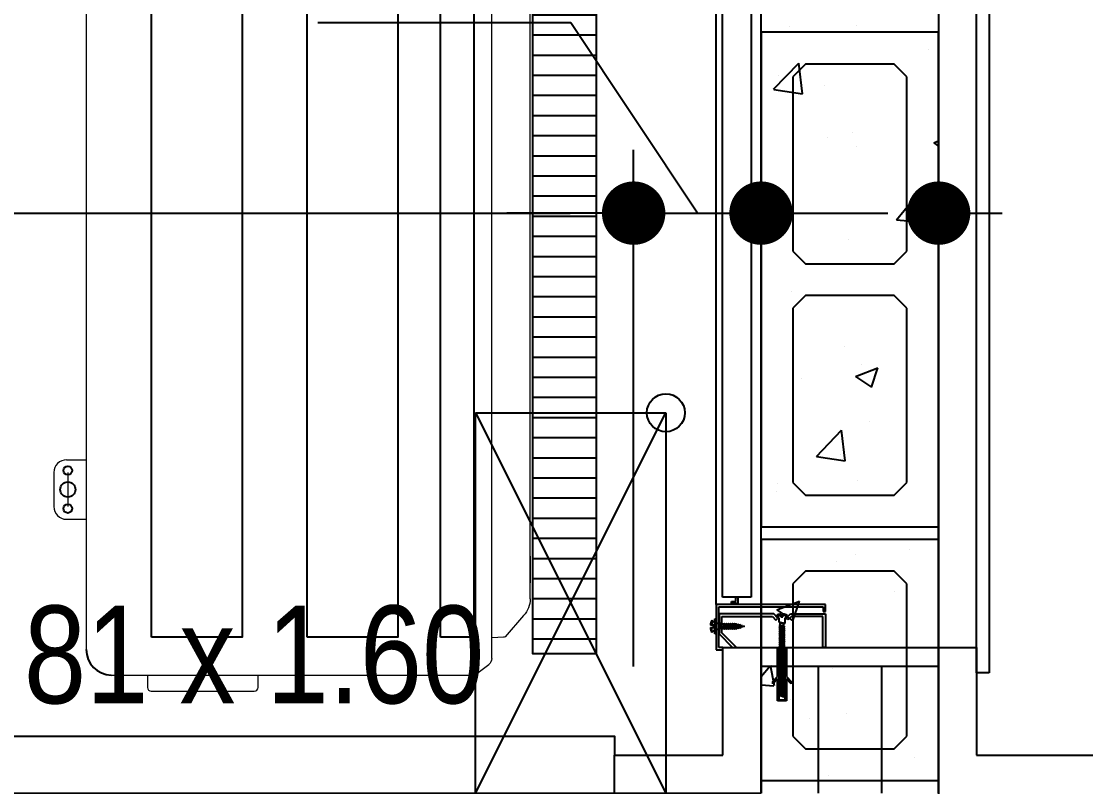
# Model space of a CAD drawing. Header units: millimetres. Extents: x -16.5 to 79.8, y -29.3 to 65.7.
# Drawn here: x 12.847 to 13.686, y -4.125 to -3.521 of the extents above; entities that cross this region are included whole.
import ezdxf

# ---------------------------------------------------------------- set-up
doc = ezdxf.new("R2010")
doc.units = ezdxf.units.MM
doc.header["$LTSCALE"] = 20
for name, pattern in [('ESTILO_TQS_0005', [0.4, 0.3, -0.1]), ('HIDDEN', [0.375, 0.25, -0.125]), ('HIDDEN2', [0.1875, 0.125, -0.0625])]:
    doc.linetypes.add(name, pattern=pattern)
for name, color, linetype in [('Arco-Condensadora', 3, 'Continuous'), ('ARQ-STA - COTAS_ALVENARIA', 1, 'Continuous'), ('ARQ-STA - GRADIL_TORRE', 2, 'Continuous'), ('ARQ-STA - INDICAÇÃO_FUROS', 4, 'HIDDEN2'), ('ARQ-STA - JANELAS', 4, 'Continuous'), ('ARQ-STA - JANELAS_NOMENCLATURA', 4, 'Continuous'), ('ARQ-STA - MOBILIÁRIO_GERAL', 251, 'Continuous'), ('ARQ-STA - REVESTIMENTOS', 4, 'Continuous'), ('ARQ-STA - SHAFTS_E_ENCHIMENTOS_NOMENCLATURA', 1, 'Continuous'), ('ESTRUTURA - ARQ-STA - ALVENARIA_ESTRUTURAL', 5, 'Continuous'), ('ESTRUTURA - ARQ-STA - BLOCOS_ESTRUTURAIS', 250, 'Continuous'), ('ESTRUTURA - ARQ-STA - VIGAS', 4, 'HIDDEN'), ('HIDRÁULICA - ARQ-STA - HIDRÁULICA', 150, 'Continuous')]:
    doc.layers.add(name, color=color, linetype=linetype)
doc.styles.add('PADRÃO', font='ARIALN.TTF')

# ---------------------------------------------------------------- blocks, each defined once
blk = doc.blocks.new('COND 31.000')
at = {"layer": 'Arco-Condensadora', "color": 8, "linetype": 'Continuous', "lineweight": 5}
for p, q in [((0.72101, 0.23966), (0.15266, 0.23966)), ((0.6947, 0.23966), (0.69513, 0.23966)), ((0.02155, 0.2322), (0.04848, 0.2322)), ((0.1395, 0.2344), (0.11977, 0.21861)), ((0.73417, 0.2344), (0.75083, 0.21993)), ((0.11977, 0.21861), (-0.04864, 0.21861)), ((0.01155, 0.2222), (0.01155, 0.21861)), ((0.02155, 0.2212), (0.04848, 0.2212)), ((0.05848, 0.2222), (0.05848, 0.21861)), ((0.75127, 0.21861), (0.75171, 0.20984)), ((-0.05214, 0.2173), (-0.05653, 0.21116)), ((-0.07977, 0.20721), (-0.08891, 0.19625)), ((0.76793, 0.2094), (-0.07495, 0.2094)), ((0.77977, 0.19756), (0.77276, 0.20721)), ((0.78109, -0.09056), (0.78109, 0.19361)), ((-0.09023, 0.19274), (-0.09023, -0.1003)), ((-0.09023, 0.14533), (-0.1416, 0.14356)), ((0.79077, 0.02521), (0.78109, 0.02521)), ((0.79377, -0.05906), (0.79377, 0.02221)), ((-0.17099, -0.05155), (-0.17099, -0.08486)), ((-0.14159, -0.06596), (-0.09023, -0.06776)), ((0.78109, -0.06206), (0.79077, -0.06206)), ((-0.17055, -0.0853), (-0.16178, -0.08574)), ((-0.16178, -0.08574), (-0.09023, -0.08793)), ((-0.08023, -0.1103), (0.76092, -0.1103)), ((-0.06091, -0.11512), (-0.06574, -0.1103)), ((-0.06091, -0.11512), (0.01155, -0.11512)), ((0.01155, -0.1258), (0.01155, -0.1103)), ((0.05848, -0.1258), (0.05848, -0.1103)), ((0.61131, -0.1258), (0.61131, -0.1103)), ((0.65824, -0.1258), (0.65824, -0.1103)), ((0.02155, -0.1248), (0.04848, -0.1248)), ((0.62131, -0.1248), (0.64824, -0.1248)), ((0.02155, -0.1358), (0.04848, -0.1358)), ((0.62131, -0.1358), (0.64824, -0.1358))]:
    blk.add_line(p, q, dxfattribs=at)
at = {"layer": 'Arco-Condensadora', "color": 8}
blk.add_line((-0.18023, -0.02598), (-0.18023, 0.10358), dxfattribs=at)
at = {"layer": 'Arco-Condensadora', "color": 8, "linetype": 'Continuous', "lineweight": 5}
for points in [[(0.68724, 0.23966), (0.68856, 0.23966), (0.69075, 0.23966)], [(0.69075, 0.23966), (0.69206, 0.23966)], [(0.69206, 0.23966), (0.69294, 0.23966)], [(0.69294, 0.23966), (0.69426, 0.23966)], [(0.69426, 0.23966), (0.69513, 0.23966)], [(0.69513, 0.23966), (0.69908, 0.23966)], [(0.69908, 0.23966), (0.70084, 0.23966)], [(0.70084, 0.23966), (0.70259, 0.23966)], [(0.70259, 0.23966), (0.70478, 0.23966)], [(0.70478, 0.23966), (0.70654, 0.23966)], [(0.70654, 0.23966), (0.70829, 0.23966)]]:
    blk.add_lwpolyline(points, dxfattribs=at)
at = {"layer": 'Arco-Condensadora', "color": 8}
for points in [[(0.75109, 0.16898), (-0.01311, 0.16898), (-0.01311, 0.19538), (0.75109, 0.19538)], [(0.75109, 0.06382), (-0.01311, 0.06382), (-0.01311, 0.13542), (0.75109, 0.13542)], [(0.75109, -0.05883), (-0.01311, -0.05883), (-0.01311, 0.01276), (0.75109, 0.01276)]]:
    blk.add_lwpolyline(points, close=True, dxfattribs=at)
for centre, radius in [((0.02002, 0.2212), 0.0035), ((0.05002, 0.2212), 0.0035), ((0.02002, -0.1248), 0.0035), ((0.03502, -0.1248), 0.006), ((0.05002, -0.1248), 0.0035), ((0.61977, -0.1248), 0.0035), ((0.63477, -0.1248), 0.006), ((0.64977, -0.1248), 0.0035)]:
    blk.add_circle(centre, radius, dxfattribs=at)
at = {"layer": 'Arco-Condensadora', "color": 8, "linetype": 'Continuous', "lineweight": 5}
for centre, radius, start, end in [((0.02155, 0.2222), 0.01, 90, 180), ((0.04848, 0.2222), 0.01, 0, 90), ((0.79077, 0.02221), 0.003, 0, 90), ((0.79077, -0.05906), 0.003, 270, 0), ((-0.08023, -0.1003), 0.01, 180, 270), ((0.02155, -0.1258), 0.01, 180, 270), ((0.04848, -0.1258), 0.01, 270, 0), ((0.62131, -0.1258), 0.01, 180, 270), ((0.64824, -0.1258), 0.01, 270, 0)]:
    blk.add_arc(centre, radius, start, end, dxfattribs=at)
at = {"layer": 'Arco-Condensadora', "color": 8}
for centre, radius, start, end in [((0.03502, 0.2212), 0.006, 334.40406, 205.59594), ((-0.14023, 0.10358), 0.04, 91.97493, 180), ((-0.14023, -0.02598), 0.04, 180, 268.04193), ((0.76106, -0.09027), 0.02003, 269.58263, 359.15817)]:
    blk.add_arc(centre, radius, start, end, dxfattribs=at)
at = {"layer": 'Arco-Condensadora', "color": 8, "linetype": 'Continuous', "lineweight": 5}
for points in [[(0.1395, 0.2344), (0.14301, 0.23791), (0.14783, 0.23966), (0.15266, 0.23966)], [(0.72101, 0.23966), (0.72583, 0.23966), (0.73022, 0.23791), (0.73417, 0.2344)], [(-0.05214, 0.2173), (-0.05127, 0.21817), (-0.04995, 0.21861), (-0.04864, 0.21861)], [(0.75083, 0.21993), (0.75127, 0.21949), (0.75127, 0.21905), (0.75127, 0.21861)], [(-0.05653, 0.21116), (-0.05741, 0.20984), (-0.05872, 0.2094), (-0.06004, 0.2094)], [(0.75171, 0.20984), (0.75171, 0.20984), (0.75127, 0.2094), (0.75127, 0.2094)], [(-0.07977, 0.20721), (-0.07846, 0.20853), (-0.0767, 0.2094), (-0.07495, 0.2094)], [(-0.07977, 0.20721), (-0.07977, 0.20721), (-0.07933, 0.20765), (-0.07933, 0.20765)], [(0.76793, 0.2094), (0.76969, 0.2094), (0.77144, 0.20853), (0.77276, 0.20721)], [(-0.09023, 0.19274), (-0.09023, 0.19405), (-0.08979, 0.19537), (-0.08891, 0.19625)], [(0.77977, 0.19756), (0.78065, 0.19625), (0.78109, 0.19493), (0.78109, 0.19361)], [(-0.17055, -0.0853), (-0.17055, -0.0853), (-0.17099, -0.08486), (-0.17099, -0.08486)]]:
    blk.add_open_spline(points, degree=3, dxfattribs=at)
blk = doc.blocks.new('MS - L1A - PRE - TOB - TIPO_1_AO_16 - MOBILIÁRIO - LAYOUT_GERAL')
at = {"layer": 'ARQ-STA - MOBILIÁRIO_GERAL', "linetype": 'HIDDEN', "ltscale": 0.2, "rotation": 270}
blk.add_blockref('COND 31.000', (3333.18497, 1267.95549), dxfattribs=at)
blk = doc.blocks.new('HIDRÁULICA - VARANDAS_ATOS_MAIORES - RALO LINEAR')
at = {"layer": 'HIDRÁULICA - ARQ-STA - HIDRÁULICA'}
h = blk.add_hatch(dxfattribs=at)
h.set_pattern_fill('ANSI31', color=256, scale=0.005, angle=135)
h.set_pattern_definition([(180, (-23.525852, -2.405217), (0, -0.015875), [])])
h.paths.add_polyline_path([(-23.52585, 0.59478), (-23.47585, 0.59478), (-23.47585, -2.40522), (-23.52585, -2.40522)])
blk.add_lwpolyline([(-23.52585, 0.59478), (-23.47585, 0.59478), (-23.47585, -2.40522), (-23.52585, -2.40522)], close=True, dxfattribs=at)
blk = doc.blocks.new('_Dot')
at = {"color": 0, "linetype": 'ByBlock', "lineweight": -2}
blk.add_line((-0.5, 0), (-1, 0), dxfattribs=at)
at = {"color": 0, "linetype": 'ByBlock', "const_width": 0.5}
blk.add_lwpolyline([(-0.25, 0, 1), (0.25, 0, 1)], format="xyb", close=True, dxfattribs=at)

msp = doc.modelspace()

# ---------------------------------------------------------------- linework, layer by layer
at = {"layer": 'ARQ-STA - COTAS_ALVENARIA', "color": 250}
for p, q in [((13.27998, -3.52256), (13.08057, -3.52256)), ((13.37971, -3.67255), (13.27998, -3.52256)), ((13.32948, -4.03001), (13.32948, -3.62255)), ((13.32948, -4.03001), (13.32948, -3.62255)), ((13.42993, -4.03), (13.42993, -3.62255)), ((13.56988, -4.03), (13.56988, -3.62255)), ((12.61943, -3.67255), (13.27948, -3.67255)), ((13.27948, -3.67255), (13.22948, -3.67255)), ((13.32948, -3.67255), (13.42993, -3.67255)), ((13.32948, -3.67255), (13.42993, -3.67255)), ((13.47993, -3.67255), (13.52993, -3.67255))]:
    msp.add_line(p, q, dxfattribs=at)
at = {"layer": 'ARQ-STA - GRADIL_TORRE'}
for p, q in [((13.47495, -4.03004), (13.47495, -4.13)), ((13.52495, -4.03004), (13.52495, -4.13))]:
    msp.add_line(p, q, dxfattribs=at)
at = {"layer": 'ARQ-STA - INDICAÇÃO_FUROS', "color": 4}
for p, q in [((13.20493, -4.13), (13.35493, -3.83)), ((13.20493, -3.83), (13.35498, -4.13)), ((13.20493, -3.83), (13.35493, -3.83)), ((13.20493, -4.13), (13.20493, -3.83)), ((13.35493, -3.83), (13.35493, -4.13))]:
    msp.add_line(p, q, dxfattribs=at)
at = {"layer": 'ARQ-STA - JANELAS'}
for p, q in [((13.59985, -4.03504), (13.59985, -3.41504)), ((13.60985, -3.41504), (13.60985, -4.03504)), ((13.39955, -3.97531), (13.39955, -3.47403)), ((13.42223, -3.47403), (13.42223, -3.97531)), ((13.42223, -3.97531), (13.39955, -3.97531)), ((13.41004, -3.9787), (13.41004, -3.97531)), ((13.41004, -3.97531), (13.41174, -3.97531)), ((13.41174, -3.97531), (13.41174, -3.9804)), ((13.48066, -3.98114), (13.39452, -3.98114)), ((13.39452, -3.98114), (13.39452, -4.01704)), ((13.39651, -4.01504), (13.39651, -3.98313)), ((13.39651, -3.98313), (13.47896, -3.98313)), ((13.40665, -3.9804), (13.40665, -3.9787)), ((13.40665, -3.9787), (13.41004, -3.9787)), ((13.41174, -3.9804), (13.40665, -3.9804)), ((13.47896, -3.98313), (13.47896, -3.98669)), ((13.48066, -3.98669), (13.48066, -3.98114)), ((13.43988, -3.98847), (13.39691, -3.98847)), ((13.39691, -3.98847), (13.39691, -4.00441)), ((13.39903, -4.00353), (13.39903, -3.9906)), ((13.39903, -3.9906), (13.43896, -3.9906)), ((13.43896, -3.9906), (13.4416, -3.99342)), ((13.44315, -3.99197), (13.43988, -3.98847)), ((13.4416, -3.99342), (13.44315, -3.99197)), ((13.44966, -3.99183), (13.45301, -3.98847)), ((13.45116, -3.99333), (13.44966, -3.99183)), ((13.45389, -3.9906), (13.45116, -3.99333)), ((13.45301, -3.98847), (13.48066, -3.98847)), ((13.47853, -3.9906), (13.45389, -3.9906)), ((13.47853, -4.01504), (13.47853, -3.9906)), ((13.47896, -3.98669), (13.48066, -3.98669)), ((13.48066, -3.98847), (13.48066, -4.01504)), ((13.48066, -3.98847), (13.48066, -3.98847)), ((13.39691, -4.00441), (13.40753, -4.01504)), ((13.39691, -4.00441), (13.39691, -4.00441)), ((13.41054, -4.01504), (13.39903, -4.00353)), ((13.39452, -4.01704), (13.39983, -4.01704)), ((13.39983, -4.01504), (13.39651, -4.01504)), ((13.39983, -4.01704), (13.39983, -4.01504)), ((13.40753, -4.01504), (13.41054, -4.01504)), ((13.44287, -4.03785), (13.44287, -4.01504)), ((13.44287, -4.01504), (13.44382, -4.01504)), ((13.44382, -4.01504), (13.44382, -4.05627)), ((13.44898, -4.05627), (13.44898, -4.01504)), ((13.44898, -4.01504), (13.44994, -4.01504)), ((13.44994, -4.01504), (13.44994, -4.03785)), ((13.48066, -4.01504), (13.47853, -4.01504)), ((13.60985, -4.03504), (13.59985, -4.03504)), ((13.43915, -4.04182), (13.44287, -4.03785)), ((13.44287, -4.03973), (13.43915, -4.0437)), ((13.43915, -4.0437), (13.43915, -4.04182)), ((13.44287, -4.05723), (13.44287, -4.03973)), ((13.44994, -4.03785), (13.45366, -4.04182)), ((13.45366, -4.0437), (13.44994, -4.03973)), ((13.44994, -4.03973), (13.44994, -4.05723)), ((13.45366, -4.04182), (13.45366, -4.0437)), ((13.44994, -4.05723), (13.44287, -4.05723)), ((13.44382, -4.05627), (13.44898, -4.05627))]:
    msp.add_line(p, q, dxfattribs=at)
at = {"layer": 'ARQ-STA - JANELAS', "color": 250}
for p, q in [((13.39452, -3.98114), (13.39452, -3.46894)), ((13.39111, -3.99357), (13.39111, -3.99757)), ((13.39111, -3.99357), (13.3934, -3.99587)), ((13.39345, -4.00442), (13.39345, -3.99236)), ((13.39345, -3.99236), (13.39452, -3.99236)), ((13.39452, -3.99236), (13.39452, -4.00442)), ((13.44204, -3.98977), (13.44564, -3.98977)), ((13.44411, -3.99183), (13.44204, -3.98977)), ((13.44411, -3.99497), (13.44411, -3.99183)), ((13.44564, -3.98873), (13.44564, -3.99089)), ((13.44564, -3.98949), (13.44717, -3.98949)), ((13.44564, -3.99089), (13.44717, -3.99089)), ((13.44717, -3.99089), (13.44717, -3.98873)), ((13.45076, -3.98977), (13.44717, -3.98977)), ((13.45076, -3.98977), (13.4487, -3.99183)), ((13.4487, -3.99183), (13.4487, -3.9962)), ((13.39235, -3.99757), (13.38996, -3.99757)), ((13.38996, -3.99927), (13.39235, -3.99927)), ((13.39111, -4.00326), (13.39111, -3.99927)), ((13.3934, -4.00097), (13.39111, -4.00326)), ((13.39235, -3.99927), (13.39235, -3.99757)), ((13.3934, -3.99587), (13.3934, -4.00097)), ((13.3934, -3.99587), (13.39345, -3.99587)), ((13.39345, -4.00097), (13.3934, -4.00097)), ((13.39452, -3.99587), (13.39825, -3.99587)), ((13.39689, -4.00097), (13.39452, -4.00097)), ((13.39825, -3.99587), (13.39689, -4.00097)), ((13.39712, -4.00012), (13.39892, -3.99672)), ((13.40007, -4.00012), (13.39712, -4.00012)), ((13.39892, -3.99672), (13.39825, -3.99587)), ((13.40099, -3.99672), (13.39892, -3.99672)), ((13.40007, -4.00012), (13.40099, -3.99672)), ((13.4003, -4.00097), (13.40007, -4.00012)), ((13.4003, -4.00097), (13.40165, -3.99587)), ((13.40097, -4.00012), (13.4003, -4.00097)), ((13.40188, -3.99672), (13.40097, -4.00012)), ((13.40168, -4.00012), (13.40097, -4.00012)), ((13.40099, -3.99672), (13.40165, -3.99587)), ((13.40165, -3.99587), (13.40188, -3.99672)), ((13.40168, -4.00012), (13.40259, -3.99672)), ((13.40191, -4.00097), (13.40168, -4.00012)), ((13.40259, -3.99672), (13.40188, -3.99672)), ((13.40191, -4.00097), (13.40326, -3.99587)), ((13.40258, -4.00012), (13.40191, -4.00097)), ((13.40349, -3.99672), (13.40258, -4.00012)), ((13.40329, -4.00012), (13.40258, -4.00012)), ((13.40259, -3.99672), (13.40326, -3.99587)), ((13.40326, -3.99587), (13.40349, -3.99672)), ((13.40329, -4.00012), (13.4042, -3.99672)), ((13.40352, -4.00097), (13.40329, -4.00012)), ((13.4042, -3.99672), (13.40349, -3.99672)), ((13.40352, -4.00097), (13.40487, -3.99587)), ((13.40419, -4.00012), (13.40352, -4.00097)), ((13.4051, -3.99672), (13.40419, -4.00012)), ((13.4049, -4.00012), (13.40419, -4.00012)), ((13.4042, -3.99672), (13.40487, -3.99587)), ((13.40487, -3.99587), (13.4051, -3.99672)), ((13.4049, -4.00012), (13.40581, -3.99672)), ((13.40513, -4.00097), (13.4049, -4.00012)), ((13.40581, -3.99672), (13.4051, -3.99672)), ((13.40513, -4.00097), (13.40648, -3.99587)), ((13.40579, -4.00012), (13.40513, -4.00097)), ((13.4067, -3.99672), (13.40579, -4.00012)), ((13.40651, -4.00012), (13.40579, -4.00012)), ((13.40581, -3.99672), (13.40648, -3.99587)), ((13.40648, -3.99587), (13.4067, -3.99672)), ((13.40651, -4.00012), (13.40742, -3.99672)), ((13.40673, -4.00097), (13.40651, -4.00012)), ((13.40742, -3.99672), (13.4067, -3.99672)), ((13.40673, -4.00097), (13.40808, -3.99587)), ((13.4074, -4.00012), (13.40673, -4.00097)), ((13.40831, -3.99672), (13.4074, -4.00012)), ((13.40811, -4.00012), (13.4074, -4.00012)), ((13.40742, -3.99672), (13.40808, -3.99587)), ((13.40808, -3.99587), (13.40831, -3.99672)), ((13.40811, -4.00012), (13.40902, -3.99672)), ((13.40834, -4.00097), (13.40811, -4.00012)), ((13.40902, -3.99672), (13.40831, -3.99672)), ((13.40834, -4.00097), (13.40969, -3.99587)), ((13.40901, -4.00012), (13.40834, -4.00097)), ((13.40988, -3.9969), (13.40901, -4.00012)), ((13.40902, -3.99672), (13.40969, -3.99587)), ((13.40902, -4.00012), (13.40976, -3.99996)), ((13.40969, -3.99587), (13.40988, -3.9969)), ((13.40976, -3.99996), (13.41054, -3.99704)), ((13.40999, -4.00081), (13.40976, -3.99996)), ((13.40988, -3.9969), (13.41054, -3.99704)), ((13.40999, -4.00081), (13.41121, -3.99619)), ((13.41071, -3.99975), (13.40999, -4.00081)), ((13.41054, -3.99704), (13.41121, -3.99619)), ((13.4114, -3.99722), (13.41071, -3.99975)), ((13.41071, -3.99975), (13.41147, -3.99959)), ((13.41121, -3.99619), (13.4114, -3.99722)), ((13.4114, -3.99722), (13.41206, -3.99737)), ((13.41147, -3.99959), (13.41206, -3.99737)), ((13.4117, -4.00044), (13.41147, -3.99959)), ((13.4117, -4.00044), (13.41273, -3.99652)), ((13.41242, -3.99939), (13.4117, -4.00044)), ((13.41206, -3.99737), (13.41273, -3.99652)), ((13.41292, -3.99755), (13.41242, -3.99939)), ((13.41242, -3.99939), (13.41317, -3.99923)), ((13.41273, -3.99652), (13.41292, -3.99755)), ((13.41292, -3.99755), (13.41358, -3.99769)), ((13.41317, -3.99923), (13.41358, -3.99769)), ((13.4134, -4.00008), (13.41317, -3.99923)), ((13.4134, -4.00008), (13.41425, -3.99684)), ((13.41413, -3.99902), (13.4134, -4.00008)), ((13.41358, -3.99769), (13.41425, -3.99684)), ((13.41444, -3.99788), (13.41413, -3.99902)), ((13.41657, -3.9985), (13.41413, -3.99902)), ((13.41425, -3.99684), (13.41444, -3.99788)), ((13.41444, -3.99788), (13.41657, -3.99833)), ((13.4487, -3.9962), (13.44411, -3.99497)), ((13.44411, -3.99771), (13.44487, -3.9975)), ((13.44411, -3.99771), (13.4487, -3.99892)), ((13.44487, -3.99831), (13.44411, -3.99771)), ((13.44411, -3.99916), (13.44487, -3.99895)), ((13.44411, -3.99916), (13.4487, -4.00037)), ((13.44487, -3.99976), (13.44411, -3.99916)), ((13.44411, -4.0006), (13.44487, -4.0004)), ((13.44411, -4.0006), (13.4487, -4.00182)), ((13.44487, -4.0012), (13.44411, -4.0006)), ((13.44411, -4.00205), (13.44487, -4.00184)), ((13.44411, -4.00205), (13.4487, -4.00327)), ((13.44487, -4.00265), (13.44411, -4.00205)), ((13.44487, -3.9975), (13.44487, -3.99517)), ((13.44487, -3.99517), (13.44793, -3.9968)), ((13.44487, -3.9975), (13.44793, -3.99832)), ((13.44487, -3.99895), (13.44487, -3.99831)), ((13.44793, -3.99913), (13.44487, -3.99831)), ((13.44487, -3.99895), (13.44793, -3.99977)), ((13.44487, -4.0004), (13.44487, -3.99976)), ((13.44793, -4.00058), (13.44487, -3.99976)), ((13.44487, -4.0004), (13.44793, -4.00122)), ((13.44487, -4.00184), (13.44487, -4.0012)), ((13.44793, -4.00202), (13.44487, -4.0012)), ((13.44487, -4.00184), (13.44793, -4.00266)), ((13.44793, -3.9968), (13.4487, -3.9962)), ((13.44793, -3.99832), (13.44793, -3.9968)), ((13.44793, -3.99832), (13.4487, -3.99892)), ((13.4487, -3.99892), (13.44793, -3.99913)), ((13.44793, -3.99977), (13.44793, -3.99913)), ((13.44793, -3.99977), (13.4487, -4.00037)), ((13.4487, -4.00037), (13.44793, -4.00058)), ((13.44793, -4.00122), (13.44793, -4.00058)), ((13.44793, -4.00122), (13.4487, -4.00182)), ((13.4487, -4.00182), (13.44793, -4.00202)), ((13.44793, -4.00266), (13.44793, -4.00202)), ((13.39452, -4.00442), (13.39345, -4.00442)), ((13.44411, -4.0035), (13.44487, -4.00329)), ((13.44411, -4.0035), (13.4487, -4.00471)), ((13.44487, -4.0041), (13.44411, -4.0035)), ((13.44411, -4.00494), (13.44487, -4.00474)), ((13.44411, -4.00494), (13.4487, -4.00616)), ((13.44487, -4.00554), (13.44411, -4.00494)), ((13.44411, -4.00639), (13.44487, -4.00619)), ((13.44411, -4.00639), (13.4487, -4.00761)), ((13.44487, -4.00699), (13.44411, -4.00639)), ((13.44411, -4.00784), (13.44487, -4.00763)), ((13.44411, -4.00784), (13.4487, -4.00905)), ((13.44487, -4.00844), (13.44411, -4.00784)), ((13.44411, -4.00928), (13.44487, -4.00908)), ((13.44411, -4.00928), (13.4487, -4.0105)), ((13.44487, -4.00989), (13.44411, -4.00928)), ((13.44411, -4.01073), (13.44487, -4.01053)), ((13.44411, -4.01073), (13.4487, -4.01195)), ((13.44487, -4.01133), (13.44411, -4.01073)), ((13.44487, -4.00329), (13.44487, -4.00265)), ((13.44793, -4.00347), (13.44487, -4.00265)), ((13.44487, -4.00329), (13.44793, -4.00411)), ((13.44487, -4.00474), (13.44487, -4.0041)), ((13.44793, -4.00492), (13.44487, -4.0041)), ((13.44487, -4.00474), (13.44793, -4.00556)), ((13.44487, -4.00619), (13.44487, -4.00554)), ((13.44793, -4.00636), (13.44487, -4.00554)), ((13.44487, -4.00619), (13.44793, -4.00701)), ((13.44487, -4.00763), (13.44487, -4.00699)), ((13.44793, -4.00781), (13.44487, -4.00699)), ((13.44487, -4.00763), (13.44793, -4.00845)), ((13.44487, -4.00908), (13.44487, -4.00844)), ((13.44793, -4.00926), (13.44487, -4.00844)), ((13.44487, -4.00908), (13.44793, -4.0099)), ((13.44487, -4.01053), (13.44487, -4.00989)), ((13.44793, -4.01071), (13.44487, -4.00989)), ((13.44487, -4.01053), (13.44793, -4.01135)), ((13.44793, -4.00266), (13.4487, -4.00327)), ((13.4487, -4.00327), (13.44793, -4.00347)), ((13.44793, -4.00411), (13.44793, -4.00347)), ((13.44793, -4.00411), (13.4487, -4.00471)), ((13.4487, -4.00471), (13.44793, -4.00492)), ((13.44793, -4.00556), (13.44793, -4.00492)), ((13.44793, -4.00556), (13.4487, -4.00616)), ((13.4487, -4.00616), (13.44793, -4.00636)), ((13.44793, -4.00701), (13.44793, -4.00636)), ((13.44793, -4.00701), (13.4487, -4.00761)), ((13.4487, -4.00761), (13.44793, -4.00781)), ((13.44793, -4.00845), (13.44793, -4.00781)), ((13.44793, -4.00845), (13.4487, -4.00905)), ((13.4487, -4.00905), (13.44793, -4.00926)), ((13.44793, -4.0099), (13.44793, -4.00926)), ((13.44793, -4.0099), (13.4487, -4.0105)), ((13.4487, -4.0105), (13.44793, -4.01071)), ((13.44793, -4.01135), (13.44793, -4.01071)), ((13.44411, -4.01218), (13.44487, -4.01197)), ((13.44411, -4.01218), (13.4487, -4.01339)), ((13.44487, -4.01278), (13.44411, -4.01218)), ((13.44411, -4.01363), (13.44487, -4.01342)), ((13.44411, -4.01363), (13.4487, -4.01484)), ((13.44487, -4.01423), (13.44411, -4.01363)), ((13.44411, -4.01507), (13.44487, -4.01487)), ((13.44411, -4.01507), (13.4487, -4.01629)), ((13.44487, -4.01567), (13.44411, -4.01507)), ((13.44411, -4.01652), (13.44487, -4.01631)), ((13.44411, -4.01652), (13.4487, -4.01774)), ((13.44487, -4.01712), (13.44411, -4.01652)), ((13.44411, -4.01797), (13.44487, -4.01776)), ((13.44411, -4.01797), (13.4487, -4.01918)), ((13.44487, -4.01857), (13.44411, -4.01797)), ((13.44411, -4.01941), (13.44487, -4.01921)), ((13.44487, -4.01197), (13.44487, -4.01133)), ((13.44793, -4.01215), (13.44487, -4.01133)), ((13.44487, -4.01197), (13.44793, -4.01279)), ((13.44487, -4.01342), (13.44487, -4.01278)), ((13.44793, -4.0136), (13.44487, -4.01278)), ((13.44487, -4.01342), (13.44793, -4.01424)), ((13.44487, -4.01487), (13.44487, -4.01423)), ((13.44793, -4.01505), (13.44487, -4.01423)), ((13.44487, -4.01487), (13.44793, -4.01569)), ((13.44487, -4.01631), (13.44487, -4.01567)), ((13.44793, -4.01649), (13.44487, -4.01567)), ((13.44487, -4.01631), (13.44793, -4.01713)), ((13.44487, -4.01776), (13.44487, -4.01712)), ((13.44793, -4.01794), (13.44487, -4.01712)), ((13.44487, -4.01776), (13.44793, -4.01858)), ((13.44487, -4.01921), (13.44487, -4.01857)), ((13.44793, -4.01939), (13.44487, -4.01857)), ((13.44487, -4.01921), (13.44793, -4.02003)), ((13.44793, -4.01135), (13.4487, -4.01195)), ((13.4487, -4.01195), (13.44793, -4.01215)), ((13.44793, -4.01279), (13.44793, -4.01215)), ((13.44793, -4.01279), (13.4487, -4.01339)), ((13.4487, -4.01339), (13.44793, -4.0136)), ((13.44793, -4.01424), (13.44793, -4.0136)), ((13.44793, -4.01424), (13.4487, -4.01484)), ((13.4487, -4.01484), (13.44793, -4.01505)), ((13.44793, -4.01569), (13.44793, -4.01505)), ((13.44793, -4.01569), (13.4487, -4.01629)), ((13.4487, -4.01629), (13.44793, -4.01649)), ((13.44793, -4.01713), (13.44793, -4.01649)), ((13.44793, -4.01713), (13.4487, -4.01774)), ((13.4487, -4.01774), (13.44793, -4.01794)), ((13.44793, -4.01858), (13.44793, -4.01794)), ((13.44793, -4.01858), (13.4487, -4.01918)), ((13.4487, -4.01918), (13.44793, -4.01939)), ((13.44411, -4.01941), (13.4487, -4.02063)), ((13.44487, -4.02001), (13.44411, -4.01941)), ((13.44411, -4.02086), (13.44487, -4.02066)), ((13.44411, -4.02086), (13.4487, -4.02208)), ((13.44487, -4.02146), (13.44411, -4.02086)), ((13.44411, -4.02231), (13.44487, -4.0221)), ((13.44411, -4.02231), (13.4487, -4.02352)), ((13.44487, -4.02291), (13.44411, -4.02231)), ((13.44411, -4.02375), (13.44487, -4.02355)), ((13.44411, -4.02375), (13.4487, -4.02497)), ((13.44487, -4.02435), (13.44411, -4.02375)), ((13.44411, -4.0252), (13.44487, -4.025)), ((13.44411, -4.0252), (13.4487, -4.02642)), ((13.44487, -4.0258), (13.44411, -4.0252)), ((13.44411, -4.02665), (13.44487, -4.02644)), ((13.44411, -4.02665), (13.4487, -4.02786)), ((13.44487, -4.02725), (13.44411, -4.02665)), ((13.44487, -4.02066), (13.44487, -4.02001)), ((13.44793, -4.02083), (13.44487, -4.02001)), ((13.44487, -4.02066), (13.44793, -4.02148)), ((13.44487, -4.0221), (13.44487, -4.02146)), ((13.44793, -4.02228), (13.44487, -4.02146)), ((13.44487, -4.0221), (13.44793, -4.02292)), ((13.44487, -4.02355), (13.44487, -4.02291)), ((13.44793, -4.02373), (13.44487, -4.02291)), ((13.44487, -4.02355), (13.44793, -4.02437)), ((13.44487, -4.025), (13.44487, -4.02435)), ((13.44793, -4.02517), (13.44487, -4.02435)), ((13.44487, -4.025), (13.44793, -4.02582)), ((13.44487, -4.02644), (13.44487, -4.0258)), ((13.44793, -4.02662), (13.44487, -4.0258)), ((13.44487, -4.02644), (13.44793, -4.02726)), ((13.44487, -4.02789), (13.44487, -4.02725)), ((13.44793, -4.02807), (13.44487, -4.02725)), ((13.44793, -4.02003), (13.44793, -4.01939)), ((13.44793, -4.02003), (13.4487, -4.02063)), ((13.4487, -4.02063), (13.44793, -4.02083)), ((13.44793, -4.02148), (13.44793, -4.02083)), ((13.44793, -4.02148), (13.4487, -4.02208)), ((13.4487, -4.02208), (13.44793, -4.02228)), ((13.44793, -4.02292), (13.44793, -4.02228)), ((13.44793, -4.02292), (13.4487, -4.02352)), ((13.4487, -4.02352), (13.44793, -4.02373)), ((13.44793, -4.02437), (13.44793, -4.02373)), ((13.44793, -4.02437), (13.4487, -4.02497)), ((13.4487, -4.02497), (13.44793, -4.02517)), ((13.44793, -4.02582), (13.44793, -4.02517)), ((13.44793, -4.02582), (13.4487, -4.02642)), ((13.4487, -4.02642), (13.44793, -4.02662)), ((13.44793, -4.02726), (13.44793, -4.02662)), ((13.44793, -4.02726), (13.4487, -4.02786)), ((13.44411, -4.02809), (13.44487, -4.02789)), ((13.44411, -4.02809), (13.4487, -4.02931)), ((13.44487, -4.0287), (13.44411, -4.02809)), ((13.44411, -4.02954), (13.44487, -4.02934)), ((13.44411, -4.02954), (13.4487, -4.03076)), ((13.44487, -4.03014), (13.44411, -4.02954)), ((13.44411, -4.03099), (13.44487, -4.03078)), ((13.44411, -4.03099), (13.4487, -4.0322)), ((13.44487, -4.03159), (13.44411, -4.03099)), ((13.44411, -4.03244), (13.44487, -4.03223)), ((13.44411, -4.03244), (13.4487, -4.03365)), ((13.44487, -4.03304), (13.44411, -4.03244)), ((13.44411, -4.03388), (13.44487, -4.03368)), ((13.44411, -4.03388), (13.4487, -4.0351)), ((13.44487, -4.03448), (13.44411, -4.03388)), ((13.44411, -4.03533), (13.44487, -4.03512)), ((13.44411, -4.03533), (13.4487, -4.03655)), ((13.44487, -4.03593), (13.44411, -4.03533)), ((13.44487, -4.02789), (13.44793, -4.02871)), ((13.44487, -4.02934), (13.44487, -4.0287)), ((13.44793, -4.02952), (13.44487, -4.0287)), ((13.44487, -4.02934), (13.44793, -4.03016)), ((13.44487, -4.03078), (13.44487, -4.03014)), ((13.44793, -4.03096), (13.44487, -4.03014)), ((13.44487, -4.03078), (13.44793, -4.0316)), ((13.44487, -4.03223), (13.44487, -4.03159)), ((13.44793, -4.03241), (13.44487, -4.03159)), ((13.44487, -4.03223), (13.44793, -4.03305)), ((13.44487, -4.03368), (13.44487, -4.03304)), ((13.44793, -4.03386), (13.44487, -4.03304)), ((13.44487, -4.03368), (13.44793, -4.0345)), ((13.44487, -4.03512), (13.44487, -4.03448)), ((13.44793, -4.0353), (13.44487, -4.03448)), ((13.44487, -4.03512), (13.44793, -4.03594)), ((13.44487, -4.03657), (13.44487, -4.03593)), ((13.44793, -4.03675), (13.44487, -4.03593)), ((13.4487, -4.02786), (13.44793, -4.02807)), ((13.44793, -4.02871), (13.44793, -4.02807)), ((13.44793, -4.02871), (13.4487, -4.02931)), ((13.4487, -4.02931), (13.44793, -4.02952)), ((13.44793, -4.03016), (13.44793, -4.02952)), ((13.44793, -4.03016), (13.4487, -4.03076)), ((13.4487, -4.03076), (13.44793, -4.03096)), ((13.44793, -4.0316), (13.44793, -4.03096)), ((13.44793, -4.0316), (13.4487, -4.0322)), ((13.4487, -4.0322), (13.44793, -4.03241)), ((13.44793, -4.03305), (13.44793, -4.03241)), ((13.44793, -4.03305), (13.4487, -4.03365)), ((13.4487, -4.03365), (13.44793, -4.03386)), ((13.44793, -4.0345), (13.44793, -4.03386)), ((13.44793, -4.0345), (13.4487, -4.0351)), ((13.4487, -4.0351), (13.44793, -4.0353)), ((13.44793, -4.03594), (13.44793, -4.0353)), ((13.44793, -4.03594), (13.4487, -4.03655)), ((13.44411, -4.03678), (13.44487, -4.03657)), ((13.44411, -4.03678), (13.4487, -4.03799)), ((13.44487, -4.03738), (13.44411, -4.03678)), ((13.44411, -4.03822), (13.44487, -4.03802)), ((13.44411, -4.03822), (13.4487, -4.03944)), ((13.44487, -4.03882), (13.44411, -4.03822)), ((13.44411, -4.03967), (13.44487, -4.03947)), ((13.44411, -4.03967), (13.4487, -4.04089)), ((13.44487, -4.04027), (13.44411, -4.03967)), ((13.44411, -4.04112), (13.44487, -4.04091)), ((13.44411, -4.04112), (13.4487, -4.04233)), ((13.44487, -4.04172), (13.44411, -4.04112)), ((13.44411, -4.04256), (13.44487, -4.04236)), ((13.44411, -4.04256), (13.4487, -4.04378)), ((13.44487, -4.04317), (13.44411, -4.04256)), ((13.44411, -4.04401), (13.44487, -4.04381)), ((13.44411, -4.04401), (13.4487, -4.04523)), ((13.44487, -4.04461), (13.44411, -4.04401)), ((13.44487, -4.03657), (13.44793, -4.03739)), ((13.44487, -4.03802), (13.44487, -4.03738)), ((13.44793, -4.0382), (13.44487, -4.03738)), ((13.44487, -4.03802), (13.44793, -4.03884)), ((13.44487, -4.03947), (13.44487, -4.03882)), ((13.44793, -4.03964), (13.44487, -4.03882)), ((13.44487, -4.03947), (13.44793, -4.04029)), ((13.44487, -4.04091), (13.44487, -4.04027)), ((13.44793, -4.04109), (13.44487, -4.04027)), ((13.44487, -4.04091), (13.44793, -4.04173)), ((13.44487, -4.04236), (13.44487, -4.04172)), ((13.44793, -4.04254), (13.44487, -4.04172)), ((13.44487, -4.04236), (13.44793, -4.04318)), ((13.44487, -4.04381), (13.44487, -4.04317)), ((13.44793, -4.04399), (13.44487, -4.04317)), ((13.44487, -4.04381), (13.44793, -4.04463)), ((13.4487, -4.03655), (13.44793, -4.03675)), ((13.44793, -4.03739), (13.44793, -4.03675)), ((13.44793, -4.03739), (13.4487, -4.03799)), ((13.4487, -4.03799), (13.44793, -4.0382)), ((13.44793, -4.03884), (13.44793, -4.0382)), ((13.44793, -4.03884), (13.4487, -4.03944)), ((13.4487, -4.03944), (13.44793, -4.03964)), ((13.44793, -4.04029), (13.44793, -4.03964)), ((13.44793, -4.04029), (13.4487, -4.04089)), ((13.4487, -4.04089), (13.44793, -4.04109)), ((13.44793, -4.04173), (13.44793, -4.04109)), ((13.44793, -4.04173), (13.4487, -4.04233)), ((13.4487, -4.04233), (13.44793, -4.04254)), ((13.44793, -4.04318), (13.44793, -4.04254)), ((13.44793, -4.04318), (13.4487, -4.04378)), ((13.4487, -4.04378), (13.44793, -4.04399)), ((13.44793, -4.04463), (13.44793, -4.04399)), ((13.44411, -4.04546), (13.44487, -4.04525)), ((13.44411, -4.04546), (13.4487, -4.04667)), ((13.44487, -4.04606), (13.44411, -4.04546)), ((13.44411, -4.04691), (13.44487, -4.0467)), ((13.44411, -4.04691), (13.4487, -4.04812)), ((13.44487, -4.04751), (13.44411, -4.04691)), ((13.44411, -4.04835), (13.44487, -4.04815)), ((13.44411, -4.04835), (13.4487, -4.04957)), ((13.44487, -4.04895), (13.44411, -4.04835)), ((13.44411, -4.0498), (13.44487, -4.04959)), ((13.44411, -4.0498), (13.4487, -4.05102)), ((13.44487, -4.0504), (13.44411, -4.0498)), ((13.44411, -4.05125), (13.44487, -4.05104)), ((13.44411, -4.05125), (13.4487, -4.05246)), ((13.44487, -4.05185), (13.44411, -4.05125)), ((13.44411, -4.05269), (13.44487, -4.05249)), ((13.44411, -4.05269), (13.4487, -4.05391)), ((13.44487, -4.05329), (13.44411, -4.05269)), ((13.44487, -4.04525), (13.44487, -4.04461)), ((13.44793, -4.04543), (13.44487, -4.04461)), ((13.44487, -4.04525), (13.44793, -4.04607)), ((13.44487, -4.0467), (13.44487, -4.04606)), ((13.44793, -4.04688), (13.44487, -4.04606)), ((13.44487, -4.0467), (13.44793, -4.04752)), ((13.44487, -4.04815), (13.44487, -4.04751)), ((13.44793, -4.04833), (13.44487, -4.04751)), ((13.44487, -4.04815), (13.44793, -4.04897)), ((13.44487, -4.04959), (13.44487, -4.04895)), ((13.44793, -4.04977), (13.44487, -4.04895)), ((13.44487, -4.04959), (13.44793, -4.05041)), ((13.44487, -4.05104), (13.44487, -4.0504)), ((13.44793, -4.05122), (13.44487, -4.0504)), ((13.44487, -4.05104), (13.44793, -4.05186)), ((13.44487, -4.05249), (13.44487, -4.05185)), ((13.44793, -4.05267), (13.44487, -4.05185)), ((13.44487, -4.05249), (13.44793, -4.05331)), ((13.44793, -4.04463), (13.4487, -4.04523)), ((13.4487, -4.04523), (13.44793, -4.04543)), ((13.44793, -4.04607), (13.44793, -4.04543)), ((13.44793, -4.04607), (13.4487, -4.04667)), ((13.4487, -4.04667), (13.44793, -4.04688)), ((13.44793, -4.04752), (13.44793, -4.04688)), ((13.44793, -4.04752), (13.4487, -4.04812)), ((13.4487, -4.04812), (13.44793, -4.04833)), ((13.44793, -4.04897), (13.44793, -4.04833)), ((13.44793, -4.04897), (13.4487, -4.04957)), ((13.4487, -4.04957), (13.44793, -4.04977)), ((13.44793, -4.05041), (13.44793, -4.04977)), ((13.44793, -4.05041), (13.4487, -4.05102)), ((13.4487, -4.05102), (13.44793, -4.05122)), ((13.44793, -4.05186), (13.44793, -4.05122)), ((13.44793, -4.05186), (13.4487, -4.05246)), ((13.4487, -4.05246), (13.44793, -4.05267)), ((13.44793, -4.05331), (13.44793, -4.05267)), ((13.44793, -4.05411), (13.44487, -4.05329)), ((13.44793, -4.05331), (13.4487, -4.05391)), ((13.4487, -4.05391), (13.44793, -4.05411))]:
    msp.add_line(p, q, dxfattribs=at)
msp.add_lwpolyline([(12.58442, -4.09987), (12.58442, -4.08487), (13.31442, -4.08487), (13.31442, -4.09987)], dxfattribs=at)
for centre, radius, start, end in [((13.39867, -3.99791), 0.00872, 150.14214, 177.73647), ((13.44595, -3.99657), 0.00784, 92.26353, 119.85786), ((13.44686, -3.99657), 0.00784, 60.14214, 87.73647), ((13.39867, -3.99892), 0.00872, 182.26353, 209.85786), ((13.41655, -3.99842), 0.000085, 282.09268, 77.90732)]:
    msp.add_arc(centre, radius, start, end, dxfattribs=at)
at = {"layer": 'ARQ-STA - REVESTIMENTOS'}
for p, q in [((13.39987, -4.10002), (13.39987, -4.01504)), ((13.39987, -4.01504), (13.59987, -4.01504)), ((13.59987, -4.01504), (13.59987, -4.10002)), ((13.31448, -4.3), (13.31448, -4.1)), ((13.31448, -4.1), (13.39987, -4.10002)), ((13.59987, -4.10002), (16.69981, -4.10002))]:
    msp.add_line(p, q, dxfattribs=at)
at = {"layer": 'ARQ-STA - SHAFTS_E_ENCHIMENTOS_NOMENCLATURA', "color": 4}
msp.add_circle((13.35489, -3.83), 0.015, dxfattribs=at)
at = {"layer": 'ESTRUTURA - ARQ-STA - ALVENARIA_ESTRUTURAL', "color": 3}
for p, q in [((13.56988, -4.03004), (13.42988, -4.03004)), ((13.42988, -4.03004), (13.42988, -4.13)), ((13.56988, -4.13), (13.56988, -4.03004))]:
    msp.add_line(p, q, dxfattribs=at)
at = {"layer": 'ESTRUTURA - ARQ-STA - BLOCOS_ESTRUTURAIS', "linetype": 'Continuous'}
for points in [[(13.42988, -3.52999), (13.42988, -3.91999), (13.56988, -3.91999), (13.56988, -3.52999), (13.42988, -3.52999)], [(13.56988, -4.11998), (13.56988, -3.92998), (13.42988, -3.92998), (13.42988, -4.11998), (13.56988, -4.11998)]]:
    msp.add_lwpolyline(points, dxfattribs=at)
at = {"layer": 'ESTRUTURA - ARQ-STA - BLOCOS_ESTRUTURAIS', "linetype": 'ESTILO_TQS_0005'}
for points in [[(13.46488, -3.55499), (13.45488, -3.56499), (13.45488, -3.70249), (13.46488, -3.71249), (13.53488, -3.71249), (13.54488, -3.70249), (13.54488, -3.56499), (13.53488, -3.55499), (13.46488, -3.55499)], [(13.46488, -3.73749), (13.45488, -3.74749), (13.45488, -3.88499), (13.46488, -3.89499), (13.53488, -3.89499), (13.54488, -3.88499), (13.54488, -3.74749), (13.53488, -3.73749), (13.46488, -3.73749)], [(13.53488, -4.09498), (13.54488, -4.08498), (13.54488, -3.96498), (13.53488, -3.95498), (13.46488, -3.95498), (13.45488, -3.96498), (13.45488, -4.08498), (13.46488, -4.09498), (13.53488, -4.09498)]]:
    msp.add_lwpolyline(points, dxfattribs=at)
at = {"layer": 'ESTRUTURA - ARQ-STA - VIGAS', "color": 74, "linetype": 'Continuous'}
for p, q in [((13.45267, -3.5251), (13.45267, -3.5251)), ((13.50494, -3.52428), (13.50494, -3.52428)), ((13.56207, -3.54386), (13.56207, -3.54386)), ((13.43984, -3.57489), (13.45963, -3.55427)), ((13.46251, -3.57839), (13.4597, -3.55426)), ((13.44399, -3.56442), (13.44399, -3.56442)), ((13.48003, -3.57225), (13.48003, -3.57225)), ((13.4399, -3.57502), (13.46249, -3.57852)), ((13.48205, -3.61261), (13.48205, -3.61261)), ((13.50185, -3.60883), (13.50185, -3.60883)), ((13.56606, -3.61709), (13.56988, -3.61562)), ((13.50485, -3.62019), (13.50485, -3.62019)), ((13.56605, -3.6171), (13.56988, -3.61968)), ((13.53661, -3.67784), (13.54885, -3.66325)), ((13.55212, -3.67911), (13.54918, -3.66319)), ((13.51154, -3.67298), (13.51154, -3.67298)), ((13.53661, -3.67784), (13.55179, -3.67917)), ((13.49876, -3.69339), (13.49876, -3.69339)), ((13.45373, -3.7345), (13.45373, -3.7345)), ((13.49567, -3.77794), (13.49567, -3.77794)), ((13.50882, -3.79186), (13.50882, -3.79186)), ((13.50425, -3.80127), (13.52204, -3.79445)), ((13.51689, -3.80981), (13.52204, -3.79446)), ((13.46208, -3.80277), (13.46208, -3.80277)), ((13.50425, -3.80128), (13.51688, -3.80981)), ((13.51563, -3.83689), (13.51563, -3.83689)), ((13.47352, -3.86436), (13.4933, -3.84374)), ((13.49619, -3.86786), (13.49338, -3.84373)), ((13.47358, -3.86448), (13.49616, -3.86799)), ((13.49258, -3.8625), (13.49258, -3.8625)), ((13.50559, -3.88367), (13.50559, -3.88367)), ((13.44201, -3.89204), (13.44201, -3.89204)), ((13.44324, -3.88606), (13.44324, -3.88606)), ((13.5041, -3.94183), (13.5041, -3.94183)), ((13.54713, -3.93761), (13.54713, -3.93761)), ((13.48949, -3.94705), (13.48949, -3.94705)), ((13.53497, -3.97118), (13.53497, -3.97118)), ((13.43877, -3.98385), (13.43877, -3.98385)), ((13.44245, -3.98546), (13.46024, -3.97864)), ((13.44245, -3.98547), (13.45508, -3.99399)), ((13.45509, -3.994), (13.46024, -3.97865)), ((13.42993, -4.03803), (13.43716, -4.02942)), ((13.44042, -4.04528), (13.43748, -4.02936)), ((13.48641, -4.03161), (13.48641, -4.03161)), ((13.42993, -4.04445), (13.44009, -4.04534)), ((13.45298, -4.05614), (13.45298, -4.05614)), ((13.49767, -4.0674), (13.49767, -4.0674)), ((13.46815, -4.07136), (13.46815, -4.07136)), ((13.55123, -4.10152), (13.55123, -4.10152)), ((13.48332, -4.11616), (13.48332, -4.11616))]:
    msp.add_line(p, q, dxfattribs=at)
at = {"layer": 'ESTRUTURA - ARQ-STA - VIGAS', "color": 1}
for points in [[(13.42993, -0.07), (13.56988, -0.07), (13.56988, -4.13), (13.56988, -4.27), (10.77988, -4.27), (10.77988, -3.93), (10.91993, -3.93), (10.91993, -4.13), (13.42988, -4.13), (13.42993, -0.07), (13.56988, -0.07)], [(13.42993, -0.07), (10.91988, -0.07), (10.91988, -4.13), (13.42993, -4.13), (13.42993, -0.07)]]:
    msp.add_lwpolyline(points, dxfattribs=at)

# ---------------------------------------------------------------- block references
at = {"layer": 'ARQ-STA - COTAS_ALVENARIA', "color": 250, "xscale": 0.05, "yscale": 0.05, "zscale": 0.05}
msp.add_blockref('_Dot', (13.32948, -3.67255), dxfattribs=at)
msp.add_blockref('_Dot', (13.32948, -3.67255), dxfattribs=at)
at = {"layer": 'ARQ-STA - COTAS_ALVENARIA', "color": 250, "xscale": 0.05, "yscale": 0.05, "zscale": 0.05, "rotation": 180.0000000000004}
for p in [(13.42993, -3.67255), (13.56988, -3.67255)]:
    msp.add_blockref('_Dot', p, dxfattribs=at)
at = {"layer": 'ARQ-STA - MOBILIÁRIO_GERAL', "color": 251, "true_color": 0x636466}
msp.add_blockref('MS - L1A - PRE - TOB - TIPO_1_AO_16 - MOBILIÁRIO - LAYOUT_GERAL', (-3320.17674, -1271.21124), dxfattribs=at)
at = {"layer": 'HIDRÁULICA - ARQ-STA - HIDRÁULICA', "rotation": 180}
msp.add_blockref('HIDRÁULICA - VARANDAS_ATOS_MAIORES - RALO LINEAR', (-10.22588, -3.4253), dxfattribs=at)

# ---------------------------------------------------------------- texts
at = {"layer": 'ARQ-STA - JANELAS_NOMENCLATURA', "color": 1, "style": 'PADRÃO'}
msp.add_text('J08 - 0.76 x 0.81 x 1.60', height=0.077, dxfattribs=at).set_placement((12.28977, -4.05907))

doc.saveas('drawing.dxf')
